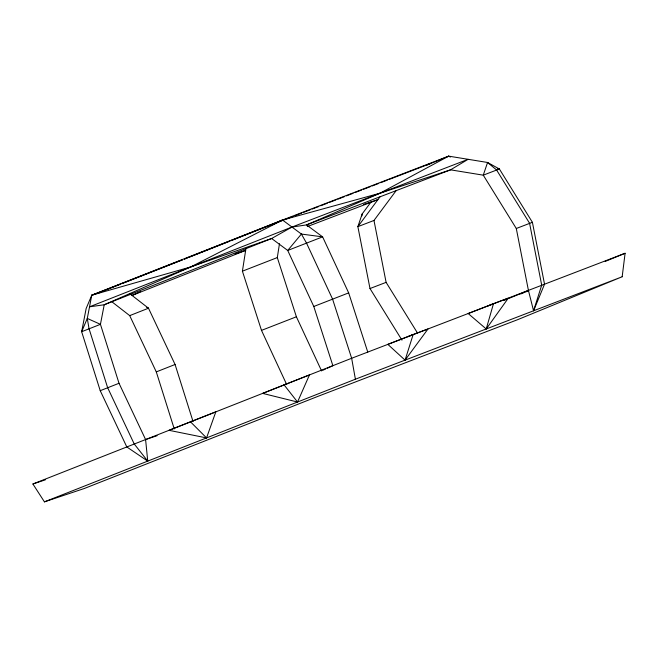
<?xml version="1.0" encoding="UTF-8"?>
<svg xmlns="http://www.w3.org/2000/svg" width="658" height="658" viewBox="0 0 658 658"><rect width="100%" height="100%" fill="white"/><g stroke="black" fill="none" stroke-linecap="round" stroke-linejoin="round"><path stroke-width="0.99" d="M361.916 215.906L362.163 213.949L371.096 201.924M622.172 276.763L625.1 253.264L351.652 358.273L32.9 484L44.431 501.857L84.471 488.433L317.649 396.47L517.682 319.656L622.172 276.763L355.402 379.205L44.431 501.857M286.707 384.56L261.497 330.382L242.407 271.178L245.928 248.592M321.606 370.964L296.396 316.786L277.306 257.582L279.469 243.715M486.221 328.967L493.484 303.675L508.338 298.107L486.221 328.967L468.175 313.529L493.484 303.675L488.261 305.814M405.057 360.14L413.158 334.519L428.013 328.951L405.057 360.14L387.85 344.373L413.158 334.519L407.927 336.666M533.556 310.79L541.707 285.153L529.575 223.251L496.551 169.937L487.562 162.477L448.682 156.143L282.545 220.035L91.775 295.195L86.149 308.503L81.658 331.731L100.23 390.688L126.813 446.955L147.737 461.11L145.599 439.552L119.016 383.277L100.444 324.328L104.219 304.769L190.754 266.934L282.545 220.035L380.053 193.181L450.541 169.838L468.126 159.31L291.971 227.051L89.529 306.817L104.219 304.769L271.639 238.5L291.971 227.051L306.538 224.904L450.541 169.838L483.268 175.168L499.381 168.983L532.404 222.305L544.536 284.207L533.556 310.79L528.423 290.392L516.291 228.491L483.268 175.168L487.562 162.477L499.381 168.983L497.39 168.662M362.163 213.949L357.87 226.648L369.993 288.541L401.956 340.145M206.554 437.915L215.824 411.85L169.007 430.316L206.554 437.915L190.417 421.753L192.416 421.079M297.531 402.03L309.466 374.92L262.641 393.385L297.531 402.03L284.05 384.823L286.049 384.149M380.077 196.742L357.87 226.648L373.983 220.455L395.976 190.853M450.376 157.073L448.682 156.143L380.053 193.181L306.538 224.904L322.609 236.864L348.674 292.884L367.764 352.088M272.034 224.847L276.072 222.996M355.402 379.205L351.652 358.273L332.561 299.069L306.496 243.049L301.397 234.059L282.545 220.035L276.886 222.626L284.503 219.698M322.7 370.331L325.471 369.064M327.322 368.217L332.874 365.684L313.784 306.48L287.719 250.459L271.639 238.5L190.754 266.934L91.775 295.195L87.284 318.431L81.658 331.731L100.444 324.328L87.284 318.431L89.044 328.704L107.624 387.652L134.199 443.92L147.737 461.11M140.442 291.675L132.044 295.442L245.648 250.385L235.071 253.972M425.636 165.602L430.242 163.71M433.935 162.197L448.682 156.143M100.23 390.688L119.016 383.277M503.724 300.533L506.57 299.365M508.47 298.584L528.423 290.392M520.782 293.953L523.636 292.785M525.536 292.004L528.382 290.836M605.154 261.456L625.1 253.264M282.545 220.035L188.287 257.525L229.247 241.396M120.644 284.174L97.779 293.188L100.353 292.325M122.552 283.425L182.57 259.778L91.775 295.195L96.923 293.476M231.155 240.639L275.932 223.004M111.737 301.668L129.708 315.626L148.494 308.215L175.077 364.491L193.041 421.507M313.784 306.48L348.674 292.884M516.291 228.491L532.404 222.305M174.255 428.917L156.291 371.893L175.077 364.491M242.407 271.178L277.306 257.582M261.497 330.382L296.396 316.786M286.403 218.966L293.065 216.4M294.973 215.668L301.635 213.11M303.544 212.378L310.206 209.812M312.106 209.079L318.776 206.513M320.676 205.781L327.339 203.223M329.247 202.483L335.909 199.925M337.809 199.193L344.479 196.627M346.379 195.895L353.042 193.337M354.95 192.597L361.612 190.039M363.512 189.307L370.183 186.74M372.083 186.008L378.745 183.442M380.653 182.71L387.315 180.152M389.215 179.42L433.013 162.575M369.993 288.541L386.106 282.356L417.542 333.096M307.278 226.591L377.922 199.645L363.422 204.474M145.599 439.552L157.13 435.686M32.9 484L45.394 479.814M146.742 307.434L148.494 308.215L129.725 293.641M129.708 315.626L156.291 371.893M373.983 220.455L386.106 282.356M301.397 234.059L287.719 250.459L322.609 236.864L301.397 234.059M187.333 257.903L184.479 259.03L187.333 257.903"/></g></svg>
